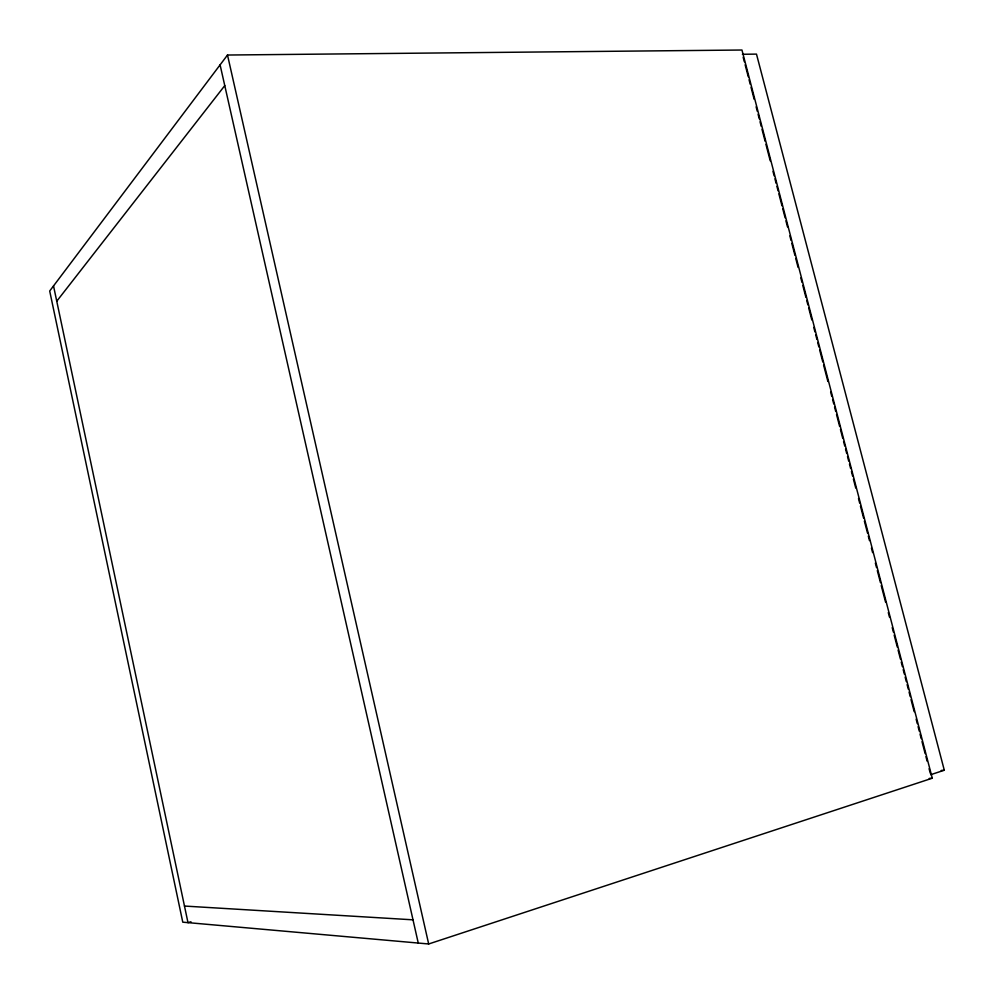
<?xml version="1.0" encoding="UTF-8"?>
<svg xmlns="http://www.w3.org/2000/svg" width="994" height="994" viewBox="0 0 994 994"><rect width="100%" height="100%" fill="white"/><g stroke="black" fill="none" stroke-linecap="round" stroke-linejoin="round"><path stroke-width="1.49" d="M227.502 55.03L49.7 291.006L182.772 922.171L428.675 943.977L932.285 778.203L741.959 50.023L227.502 55.03L428.675 943.977M56.757 301.219L224.768 85.608M930.657 774.699L944.3 770.226L756.484 54.111L742.394 54.272M190.947 921.761L187.978 922.631L53.527 285.937M941.206 770.462L944.3 770.226M929.204 778.426L932.285 778.203M184.474 906.056L413.007 919.823M743.177 57.279L744.357 61.777M745.14 64.784L748.283 76.786M749.066 79.793L750.234 84.291M751.029 87.298L754.16 99.301M756.123 106.805L757.304 111.303M758.087 114.31L759.254 118.808M760.05 121.815L761.218 126.313M762 129.319L765.144 141.322M765.927 144.329L770.238 160.842M772.984 171.341L774.164 175.851M774.947 178.845L776.128 183.356M776.91 186.35L778.091 190.86M778.874 193.855L782.005 205.857M782.787 208.864L785.148 217.872M785.931 220.867L787.496 226.88M789.857 235.876L791.025 240.386M791.808 243.381L794.951 255.396M795.734 258.39L798.083 267.398M800.829 277.91L802.009 282.408M802.792 285.415L805.935 297.417M806.718 300.424L807.898 304.922M808.681 307.916L811.812 319.931M813.775 327.436L814.956 331.934M815.739 334.941L816.919 339.439M817.702 342.445L818.87 346.943M819.665 349.95L822.796 361.953M823.579 364.96L827.89 381.46M830.636 391.971L831.816 396.469M832.599 399.476L833.78 403.974M834.562 406.981L835.743 411.479M836.526 414.486L839.657 426.488M840.452 429.495L842.8 438.503M843.583 441.498L844.763 446.008M845.546 449.002L846.726 453.512M847.509 456.507L848.677 461.017M849.472 464.012L850.64 468.509M851.423 471.516L852.604 476.014M853.386 479.021L855.747 488.029M858.493 498.528L859.661 503.039M860.444 506.033L863.587 518.048M864.37 521.042L867.514 533.057M868.296 536.052L869.464 540.562M871.427 548.067L872.608 552.565M875.354 563.076L876.534 567.574M877.317 570.581L880.448 582.583M881.231 585.578L885.555 602.091M888.301 612.602L889.468 617.1M892.214 627.612L893.395 632.109M894.178 635.116L897.321 647.119M898.104 650.126L900.452 659.121M901.235 662.128L902.415 666.626M903.198 669.633L904.378 674.131M905.161 677.138L906.342 681.635M907.124 684.642L908.292 689.14M909.088 692.147L910.255 696.645M911.038 699.652L914.182 711.654M916.145 719.159L917.313 723.669M918.108 726.664L919.276 731.174M920.059 734.168L921.239 738.666M922.022 741.673L925.165 753.676M925.948 756.683L927.129 761.18M929.079 768.685L930.26 773.195M220.084 64.859L418.25 943.045"/></g></svg>
